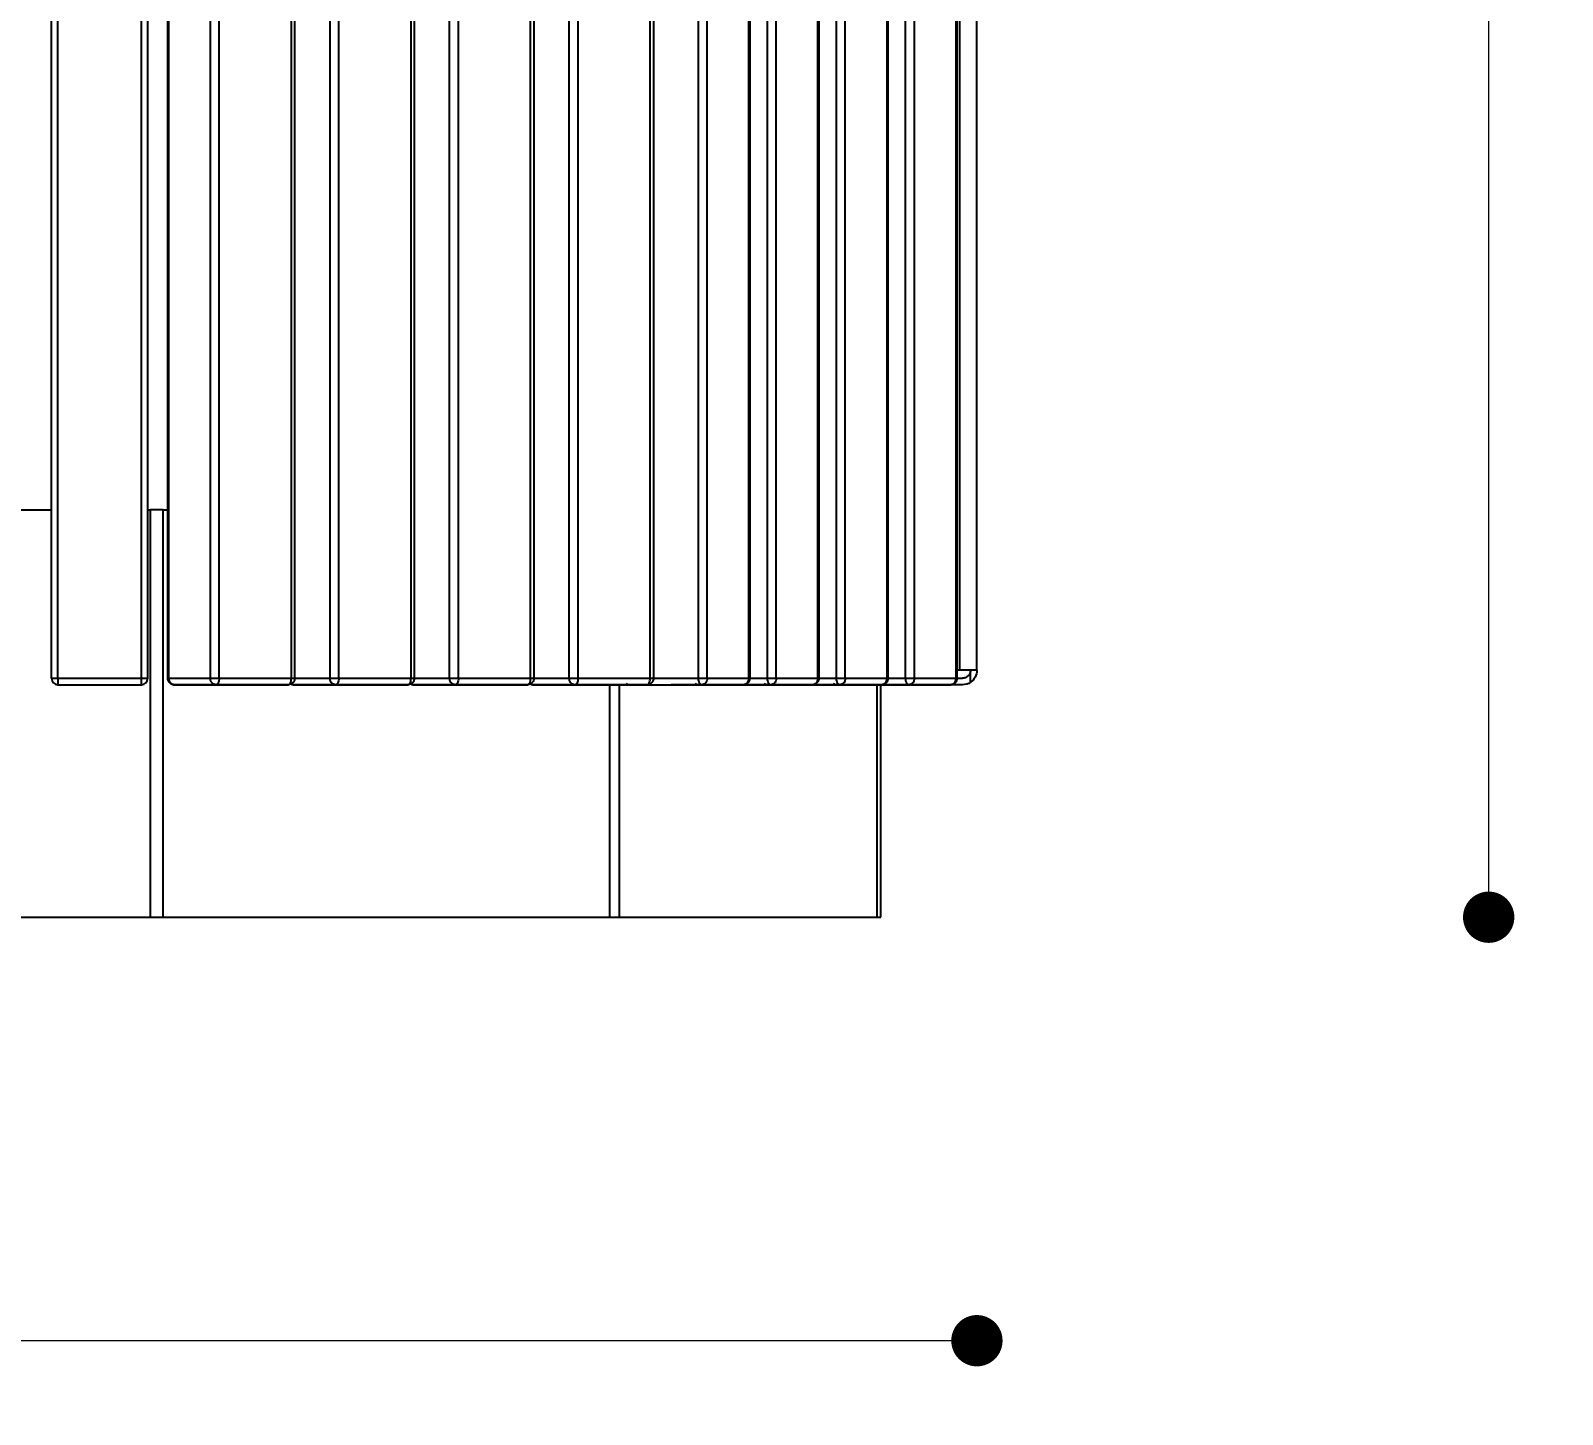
# Model space of a CAD drawing. Header units: millimetres. Extents: x 10366 to 13995, y 24552 to 29685.
# Drawn here: x 11172.3 to 11649.8, y 26100 to 26531.5 of the extents above; entities that cross this region are included whole.
import ezdxf

# ---------------------------------------------------------------- set-up
doc = ezdxf.new("R2010")
doc.units = ezdxf.units.MM
doc.header["$LTSCALE"] = 3
doc.layers.add('Default', color=7, linetype='Continuous')
doc.styles.get("Standard").update_dxf_attribs({"font": 'arial.ttf'})
doc.dimstyles.new('MATEUSZ', dxfattribs={"dimtxt": 35, "dimasz": 16, "dimexe": 0.18, "dimexo": 0.0625, "dimgap": 0.09, "dimtad": 0, "dimdec": 0, "dimdsep": 46, "dimtxsty": 'Standard', "dimblk": 'DOT', "dimcen": 0.09, "dimse1": 1, "dimse2": 1, "dimadec": 0, "dimazin": 0, "dimtfac": 1, "dimtdec": 0, "dimtofl": 0, "dimtmove": 0, "dimatfit": 3, "dimfxl": 1, "dimtolj": 1, "dimtzin": 0, "dimlwd": 9, "dimlwe": 9, "dimarcsym": 0})

# ---------------------------------------------------------------- blocks, each defined once
blk = doc.blocks.new('_Dot')
at = {"color": 0, "linetype": 'ByBlock', "lineweight": -2}
blk.add_line((-0.5, 0), (-1, 0), dxfattribs=at)
at = {"color": 0, "linetype": 'ByBlock', "const_width": 0.5}
blk.add_lwpolyline([(-0.25, 0, 1), (0.25, 0, 1)], format="xyb", close=True, dxfattribs=at)
blk = doc.blocks.new('*D26')
at = {"color": 0, "lineweight": 9, "transparency": 16777216}
for p, q in [((10807.15, 26122.93), (11090.39, 26122.93)), ((11451.3, 26122.93), (11168.07, 26122.93))]:
    blk.add_line(p, q, dxfattribs=at)
at = {"layer": 'Defpoints', "color": 0, "transparency": 16777216}
for p in [(10791.15, 26331.99), (11467.3, 26331.99), (11467.3, 26122.93)]:
    blk.add_point(p, dxfattribs=at)
at = {"color": 0, "lineweight": 9, "transparency": 16777216, "xscale": 16, "yscale": 16, "zscale": 16, "rotation": 180}
blk.add_blockref('_Dot', (10791.15, 26122.93), dxfattribs=at)
at = {"color": 0, "lineweight": 9, "transparency": 16777216, "xscale": 16, "yscale": 16, "zscale": 16}
blk.add_blockref('_Dot', (11467.3, 26122.93), dxfattribs=at)
at = {"color": 0, "transparency": 16777216, "insert": (11129.23, 26122.93), "char_height": 35, "attachment_point": 5}
blk.add_mtext('\\A1;676', dxfattribs=at)
blk = doc.blocks.new('*D27')
at = {"color": 0, "lineweight": 9, "transparency": 16777216}
for p, q in [((11626.85, 26938.99), (11626.85, 26643.54)), ((11626.85, 26270.99), (11626.85, 26566.43))]:
    blk.add_line(p, q, dxfattribs=at)
at = {"layer": 'Defpoints', "color": 0, "transparency": 16777216}
for p in [(11467.3, 26954.99), (11626.85, 26954.99), (11437.3, 26254.99)]:
    blk.add_point(p, dxfattribs=at)
at = {"color": 0, "lineweight": 9, "transparency": 16777216, "xscale": 16, "yscale": 16, "zscale": 16}
for p, rotation in [((11626.85, 26954.99), 90), ((11626.85, 26254.99), 270)]:
    blk.add_blockref('_Dot', p, dxfattribs=dict(at, rotation=rotation))
at = {"color": 0, "transparency": 16777216, "insert": (11626.85, 26604.99), "char_height": 35, "attachment_point": 5, "rotation": 90}
blk.add_mtext('\\A1;700', dxfattribs=at)

msp = doc.modelspace()

# ---------------------------------------------------------------- linework, layer by layer
at = {"layer": 'Default'}
for p, q in [((11178.81, 26329.5), (11178.81, 26949.99)), ((11180.81, 26329.5), (11180.81, 26949.99)), ((11206.81, 26329.5), (11206.81, 26949.99)), ((11208.81, 26329.5), (11208.81, 26949.99)), ((11215.07, 26329.5), (11215.07, 26949.99)), ((11215.34, 26329.5), (11215.34, 26949.99)), ((11228.34, 26329.5), (11228.34, 26949.99)), ((11231.07, 26329.5), (11231.07, 26949.99)), ((11253.59, 26329.5), (11253.59, 26949.99)), ((11254.59, 26949.99), (11254.59, 26329.5)), ((11265.63, 26329.5), (11265.63, 26949.99)), ((11268.36, 26329.5), (11268.36, 26949.99)), ((11290.88, 26329.5), (11290.88, 26949.99)), ((11291.88, 26949.99), (11291.88, 26329.5)), ((11302.92, 26329.5), (11302.92, 26949.99)), ((11305.65, 26329.5), (11305.65, 26949.99)), ((11328.17, 26329.5), (11328.17, 26949.99)), ((11329.17, 26949.99), (11329.17, 26329.5)), ((11340.21, 26329.5), (11340.21, 26949.99)), ((11342.94, 26329.5), (11342.94, 26949.99)), ((11365.46, 26329.5), (11365.46, 26949.99)), ((11366.46, 26949.99), (11366.46, 26329.5)), ((11380.48, 26329.5), (11380.48, 26949.99)), ((11383.21, 26329.5), (11383.21, 26949.99)), ((11396.21, 26329.5), (11396.21, 26949.99)), ((11396.48, 26949.99), (11396.48, 26329.5)), ((11402.01, 26329.5), (11402.01, 26949.99)), ((11404.74, 26329.5), (11404.74, 26949.99)), ((11417.74, 26329.5), (11417.74, 26949.99)), ((11418.01, 26949.99), (11418.01, 26329.5)), ((11423.54, 26329.5), (11423.54, 26949.99)), ((11426.27, 26329.5), (11426.27, 26949.99)), ((11439.27, 26329.5), (11439.27, 26949.99)), ((11439.54, 26949.99), (11439.54, 26329.5)), ((11445.07, 26329.5), (11445.07, 26949.99)), ((11447.8, 26329.5), (11447.8, 26949.99)), ((11460.8, 26329.5), (11460.8, 26949.99)), ((11461.07, 26949.99), (11461.07, 26329.5)), ((11461.97, 26331.99), (11461.97, 26947.5)), ((11467.3, 26331.99), (11467.3, 26947.5)), ((11165.76, 26381.99), (11178.81, 26381.99)), ((11208.81, 26381.99), (11209.63, 26381.99)), ((11209.63, 26254.99), (11209.63, 26381.99)), ((11213.64, 26381.99), (11215.34, 26381.99)), ((11213.64, 26254.99), (11213.64, 26381.99)), ((11461.97, 26331.99), (11460.8, 26331.99)), ((11465.3, 26328.25), (11465.3, 26331.99)), ((11180.81, 26329.5), (11206.81, 26329.5)), ((11180.81, 26327.5), (11206.81, 26327.5)), ((11215.34, 26329.5), (11228.34, 26329.5)), ((11239.59, 26327.5), (11217.07, 26327.5)), ((11217.07, 26327.5), (11230.07, 26327.5)), ((11230.07, 26327.5), (11252.59, 26327.5)), ((11231.07, 26329.5), (11253.59, 26329.5)), ((11252.59, 26327.5), (11239.59, 26327.5)), ((11276.88, 26327.5), (11254.36, 26327.5)), ((11254.36, 26327.5), (11267.36, 26327.5)), ((11254.47, 26329.5), (11265.63, 26329.5)), ((11267.36, 26327.5), (11289.88, 26327.5)), ((11268.36, 26329.5), (11290.88, 26329.5)), ((11289.88, 26327.5), (11276.88, 26327.5)), ((11314.17, 26327.5), (11291.65, 26327.5)), ((11291.65, 26327.5), (11304.65, 26327.5)), ((11291.68, 26329.5), (11302.92, 26329.5)), ((11304.65, 26327.5), (11327.17, 26327.5)), ((11305.65, 26329.5), (11328.17, 26329.5)), ((11327.17, 26327.5), (11314.17, 26327.5)), ((11351.46, 26327.5), (11328.94, 26327.5)), ((11328.94, 26327.5), (11341.94, 26327.5)), ((11329.11, 26329.5), (11340.21, 26329.5)), ((11341.94, 26327.5), (11364.46, 26327.5)), ((11342.94, 26329.5), (11365.46, 26329.5)), ((11364.46, 26327.5), (11351.46, 26327.5)), ((11352.89, 26254.99), (11352.89, 26327.5)), ((11355.83, 26254.99), (11355.83, 26327.5)), ((11358.97, 26327.5), (11381.48, 26327.5)), ((11366.33, 26329.5), (11380.48, 26329.5)), ((11394.48, 26327.5), (11371.97, 26327.5)), ((11380.49, 26327.5), (11403.01, 26327.5)), ((11381.48, 26327.5), (11394.48, 26327.5)), ((11383.21, 26329.5), (11396.21, 26329.5)), ((11416.01, 26327.5), (11393.49, 26327.5)), ((11396.21, 26329.5), (11402.01, 26329.5)), ((11402.02, 26327.5), (11424.54, 26327.5)), ((11403.01, 26327.5), (11416.01, 26327.5)), ((11404.74, 26329.5), (11417.74, 26329.5)), ((11437.54, 26327.5), (11415.02, 26327.5)), ((11417.74, 26329.5), (11423.54, 26329.5)), ((11423.55, 26327.5), (11446.07, 26327.5)), ((11424.54, 26327.5), (11437.54, 26327.5)), ((11426.27, 26329.5), (11439.27, 26329.5)), ((11436.23, 26254.99), (11436.23, 26327.5)), ((11459.07, 26327.5), (11436.55, 26327.5)), ((11437.3, 26254.99), (11437.3, 26327.5)), ((11439.27, 26329.5), (11445.07, 26329.5)), ((11462.81, 26327.5), (11439.6, 26327.5)), ((11446.07, 26327.5), (11459.07, 26327.5)), ((11447.8, 26329.5), (11460.8, 26329.5)), ((11461.04, 26329.5), (11462.81, 26329.5)), ((11048.83, 26254.99), (11209.63, 26254.99)), ((11213.64, 26254.99), (11352.89, 26254.99)), ((11355.83, 26254.99), (11436.23, 26254.99))]:
    msp.add_line(p, q, dxfattribs=at)
for points in [[(11213.64, 26381.99, 0), (11209.63, 26381.99, 0)], [(11467.3, 26331.99, 0), (11467.3, 26331.99, 0), (11467.3, 26331.99, 0), (11467.3, 26331.99, 0), (11467.3, 26331.99, 0), (11467.3, 26331.99, 0), (11467.3, 26331.99, 0), (11467.3, 26331.99, 0), (11467.3, 26331.99, 0), (11467.3, 26331.99, 0), (11467.3, 26331.99, 0), (11467.3, 26331.99, 0), (11467.3, 26331.99, 0), (11467.3, 26331.99, 0), (11467.3, 26331.99, 0), (11467.29, 26331.99, 0), (11467.26, 26331.99, 0), (11467.12, 26331.99, 0), (11465.72, 26331.99, 0), (11461.97, 26331.99, 0)], [(11465.3, 26331.99, 0), (11465.29, 26331.74, 0), (11465.25, 26331.5, 0), (11465.19, 26331.26, 0), (11465.11, 26331.03, 0), (11465, 26330.8, 0), (11464.88, 26330.59, 0), (11464.73, 26330.4, 0), (11464.56, 26330.22, 0), (11464.38, 26330.05, 0), (11464.19, 26329.91, 0), (11463.98, 26329.79, 0), (11463.76, 26329.68, 0), (11463.53, 26329.6, 0), (11463.29, 26329.54, 0), (11463.05, 26329.51, 0), (11462.81, 26329.5, 0)], [(11467.3, 26331.99, 0), (11467.27, 26331.43, 0), (11467.17, 26330.89, 0), (11467, 26330.36, 0), (11466.77, 26329.86, 0), (11466.48, 26329.39, 0), (11466.13, 26328.96, 0), (11465.74, 26328.58, 0), (11465.3, 26328.25, 0)], [(11178.81, 26329.5, 0), (11178.81, 26329.5, 0), (11178.81, 26329.5, 0), (11178.81, 26329.5, 0), (11178.81, 26329.5, 0), (11178.81, 26329.5, 0), (11178.81, 26329.5, 0), (11178.81, 26329.5, 0), (11178.81, 26329.5, 0), (11178.81, 26329.5, 0), (11178.81, 26329.5, 0), (11178.82, 26329.5, 0), (11178.82, 26329.5, 0), (11178.83, 26329.5, 0), (11178.87, 26329.5, 0), (11179.06, 26329.5, 0), (11180.81, 26329.5, 0)], [(11180.81, 26329.5, 0), (11180.81, 26327.5, 0)], [(11206.81, 26329.5, 0), (11208.81, 26329.5, 0)], [(11206.81, 26327.5, 0), (11206.81, 26327.5, 0), (11206.81, 26327.5, 0), (11206.81, 26327.5, 0), (11206.81, 26327.5, 0), (11206.81, 26327.5, 0), (11206.81, 26327.5, 0), (11206.81, 26327.5, 0), (11206.81, 26327.5, 0), (11206.81, 26327.5, 0), (11206.81, 26327.5, 0), (11206.81, 26327.5, 0), (11206.81, 26327.5, 0), (11206.81, 26327.5, 0), (11206.81, 26327.51, 0), (11206.81, 26327.55, 0), (11206.81, 26327.74, 0), (11206.81, 26329.5, 0)], [(11217.07, 26327.5, 0), (11216.88, 26327.5, 0), (11216.69, 26327.53, 0), (11216.5, 26327.58, 0), (11216.32, 26327.64, 0), (11216.15, 26327.72, 0), (11215.99, 26327.82, 0), (11215.83, 26327.93, 0), (11215.68, 26328.06, 0), (11215.55, 26328.2, 0), (11215.43, 26328.36, 0), (11215.32, 26328.53, 0), (11215.23, 26328.71, 0), (11215.16, 26328.9, 0), (11215.11, 26329.1, 0), (11215.08, 26329.29, 0), (11215.07, 26329.5, 0)], [(11215.34, 26329.5, 0), (11215.37, 26329.13, 0), (11215.46, 26328.76, 0), (11215.53, 26328.58, 0), (11215.62, 26328.4, 0), (11215.73, 26328.23, 0), (11215.85, 26328.08, 0), (11215.98, 26327.94, 0), (11216.12, 26327.82, 0), (11216.28, 26327.72, 0), (11216.43, 26327.64, 0), (11216.6, 26327.57, 0), (11216.76, 26327.53, 0), (11216.92, 26327.5, 0), (11217.07, 26327.5, 0)], [(11230.07, 26327.5, 0), (11229.92, 26327.5, 0), (11229.76, 26327.53, 0), (11229.6, 26327.57, 0), (11229.43, 26327.64, 0), (11229.28, 26327.72, 0), (11229.12, 26327.82, 0), (11228.98, 26327.94, 0), (11228.85, 26328.08, 0), (11228.73, 26328.23, 0), (11228.62, 26328.4, 0), (11228.53, 26328.58, 0), (11228.46, 26328.76, 0), (11228.41, 26328.95, 0), (11228.37, 26329.13, 0), (11228.34, 26329.5, 0)], [(11228.34, 26329.5, 0), (11231.07, 26329.5, 0)], [(11231.07, 26329.5, 0), (11231.06, 26329.13, 0), (11231, 26328.76, 0), (11230.91, 26328.4, 0), (11230.78, 26328.08, 0), (11230.7, 26327.94, 0), (11230.62, 26327.82, 0), (11230.53, 26327.72, 0), (11230.44, 26327.64, 0), (11230.35, 26327.57, 0), (11230.25, 26327.53, 0), (11230.21, 26327.51, 0), (11230.16, 26327.5, 0), (11230.12, 26327.5, 0), (11230.07, 26327.5, 0)], [(11252.59, 26327.5, 0), (11252.63, 26327.5, 0), (11252.68, 26327.5, 0), (11252.72, 26327.51, 0), (11252.82, 26327.55, 0), (11252.91, 26327.6, 0), (11253, 26327.67, 0), (11253.09, 26327.77, 0), (11253.18, 26327.88, 0), (11253.26, 26328.01, 0), (11253.4, 26328.32, 0), (11253.5, 26328.67, 0), (11253.56, 26329.04, 0), (11253.59, 26329.5, 0)], [(11254.59, 26329.5, 0), (11254.58, 26329.29, 0), (11254.55, 26329.1, 0), (11254.5, 26328.9, 0), (11254.43, 26328.71, 0), (11254.34, 26328.53, 0), (11254.23, 26328.36, 0), (11254.11, 26328.2, 0), (11253.98, 26328.06, 0), (11253.83, 26327.93, 0), (11253.68, 26327.82, 0), (11253.51, 26327.72, 0), (11253.34, 26327.64, 0), (11253.16, 26327.58, 0), (11252.97, 26327.53, 0), (11252.78, 26327.5, 0), (11252.59, 26327.5, 0)], [(11253.38, 26327.71, 0), (11253.18, 26327.62, 0), (11252.98, 26327.55, 0), (11252.78, 26327.51, 0), (11252.59, 26327.5, 0)], [(11254.36, 26327.5, 0), (11254.04, 26327.52, 0), (11253.74, 26327.59, 0), (11253.45, 26327.71, 0), (11253.18, 26327.88, 0)], [(11253.24, 26327.97, 0), (11253.37, 26327.86, 0), (11253.5, 26327.76, 0), (11253.64, 26327.68, 0), (11253.79, 26327.61, 0), (11253.93, 26327.56, 0), (11254.08, 26327.52, 0), (11254.22, 26327.5, 0), (11254.36, 26327.5, 0)], [(11253.59, 26329.5, 0), (11254.52, 26329.5, 0), (11254.59, 26329.5, 0), (11254.59, 26329.5, 0), (11254.59, 26329.5, 0), (11254.59, 26329.5, 0), (11254.59, 26329.5, 0), (11254.59, 26329.5, 0), (11254.59, 26329.5, 0), (11254.59, 26329.5, 0), (11254.59, 26329.5, 0), (11254.59, 26329.5, 0), (11254.59, 26329.5, 0), (11254.59, 26329.5, 0), (11254.59, 26329.5, 0), (11254.59, 26329.5, 0), (11254.59, 26329.5, 0), (11254.59, 26329.5, 0), (11254.59, 26329.5, 0), (11254.59, 26329.5, 0), (11254.59, 26329.5, 0), (11254.58, 26329.5, 0), (11254.57, 26329.5, 0), (11254.52, 26329.5, 0), (11254.32, 26329.5, 0)], [(11267.36, 26327.5, 0), (11267.21, 26327.5, 0), (11267.05, 26327.53, 0), (11266.88, 26327.57, 0), (11266.72, 26327.64, 0), (11266.57, 26327.72, 0), (11266.41, 26327.82, 0), (11266.27, 26327.94, 0), (11266.14, 26328.08, 0), (11266.02, 26328.23, 0), (11265.91, 26328.4, 0), (11265.82, 26328.58, 0), (11265.75, 26328.76, 0), (11265.7, 26328.95, 0), (11265.66, 26329.13, 0), (11265.63, 26329.5, 0)], [(11265.63, 26329.5, 0), (11268.36, 26329.5, 0)], [(11268.36, 26329.5, 0), (11268.34, 26329.13, 0), (11268.29, 26328.76, 0), (11268.2, 26328.4, 0), (11268.07, 26328.08, 0), (11267.99, 26327.94, 0), (11267.91, 26327.82, 0), (11267.82, 26327.72, 0), (11267.73, 26327.64, 0), (11267.64, 26327.57, 0), (11267.54, 26327.53, 0), (11267.5, 26327.51, 0), (11267.45, 26327.5, 0), (11267.41, 26327.5, 0), (11267.36, 26327.5, 0)], [(11289.88, 26327.5, 0), (11289.92, 26327.5, 0), (11289.97, 26327.5, 0), (11290.01, 26327.51, 0), (11290.11, 26327.55, 0), (11290.2, 26327.6, 0), (11290.29, 26327.67, 0), (11290.38, 26327.77, 0), (11290.47, 26327.88, 0), (11290.55, 26328.01, 0), (11290.69, 26328.32, 0), (11290.79, 26328.67, 0), (11290.85, 26329.04, 0), (11290.88, 26329.5, 0)], [(11291.88, 26329.5, 0), (11291.87, 26329.29, 0), (11291.84, 26329.1, 0), (11291.79, 26328.9, 0), (11291.72, 26328.71, 0), (11291.63, 26328.53, 0), (11291.52, 26328.36, 0), (11291.4, 26328.2, 0), (11291.27, 26328.06, 0), (11291.12, 26327.93, 0), (11290.96, 26327.82, 0), (11290.8, 26327.72, 0), (11290.63, 26327.64, 0), (11290.45, 26327.58, 0), (11290.26, 26327.53, 0), (11290.07, 26327.5, 0), (11289.88, 26327.5, 0)], [(11290.61, 26327.68, 0), (11290.43, 26327.6, 0), (11290.24, 26327.54, 0), (11290.06, 26327.51, 0), (11289.88, 26327.5, 0)], [(11291.65, 26327.5, 0), (11291.33, 26327.52, 0), (11291.03, 26327.59, 0), (11290.74, 26327.71, 0), (11290.47, 26327.88, 0)], [(11290.53, 26327.97, 0), (11290.65, 26327.86, 0), (11290.79, 26327.76, 0), (11290.93, 26327.68, 0), (11291.07, 26327.61, 0), (11291.22, 26327.56, 0), (11291.37, 26327.52, 0), (11291.51, 26327.5, 0), (11291.65, 26327.5, 0)], [(11290.88, 26329.5, 0), (11291.81, 26329.5, 0), (11291.87, 26329.5, 0), (11291.88, 26329.5, 0), (11291.88, 26329.5, 0), (11291.88, 26329.5, 0), (11291.88, 26329.5, 0), (11291.88, 26329.5, 0), (11291.88, 26329.5, 0), (11291.88, 26329.5, 0), (11291.88, 26329.5, 0), (11291.88, 26329.5, 0), (11291.88, 26329.5, 0), (11291.88, 26329.5, 0), (11291.88, 26329.5, 0), (11291.88, 26329.5, 0), (11291.88, 26329.5, 0), (11291.88, 26329.5, 0), (11291.88, 26329.5, 0), (11291.88, 26329.5, 0), (11291.88, 26329.5, 0), (11291.87, 26329.5, 0), (11291.86, 26329.5, 0), (11291.81, 26329.5, 0), (11291.61, 26329.5, 0)], [(11304.65, 26327.5, 0), (11304.49, 26327.5, 0), (11304.34, 26327.53, 0), (11304.17, 26327.57, 0), (11304.01, 26327.64, 0), (11303.86, 26327.72, 0), (11303.7, 26327.82, 0), (11303.56, 26327.94, 0), (11303.43, 26328.08, 0), (11303.31, 26328.23, 0), (11303.2, 26328.4, 0), (11303.11, 26328.58, 0), (11303.04, 26328.76, 0), (11302.99, 26328.95, 0), (11302.95, 26329.13, 0), (11302.92, 26329.5, 0)], [(11302.92, 26329.5, 0), (11305.65, 26329.5, 0)], [(11305.65, 26329.5, 0), (11305.63, 26329.13, 0), (11305.58, 26328.76, 0), (11305.49, 26328.4, 0), (11305.36, 26328.08, 0), (11305.28, 26327.94, 0), (11305.2, 26327.82, 0), (11305.11, 26327.72, 0), (11305.02, 26327.64, 0), (11304.93, 26327.57, 0), (11304.83, 26327.53, 0), (11304.79, 26327.51, 0), (11304.74, 26327.5, 0), (11304.7, 26327.5, 0), (11304.65, 26327.5, 0)], [(11327.17, 26327.5, 0), (11327.21, 26327.5, 0), (11327.26, 26327.5, 0), (11327.3, 26327.51, 0), (11327.4, 26327.55, 0), (11327.49, 26327.6, 0), (11327.58, 26327.67, 0), (11327.67, 26327.77, 0), (11327.76, 26327.88, 0), (11327.84, 26328.01, 0), (11327.98, 26328.32, 0), (11328.08, 26328.67, 0), (11328.14, 26329.04, 0), (11328.17, 26329.5, 0)], [(11329.17, 26329.5, 0), (11329.16, 26329.29, 0), (11329.13, 26329.1, 0), (11329.08, 26328.9, 0), (11329.01, 26328.71, 0), (11328.92, 26328.53, 0), (11328.81, 26328.36, 0), (11328.69, 26328.2, 0), (11328.56, 26328.06, 0), (11328.41, 26327.93, 0), (11328.25, 26327.82, 0), (11328.09, 26327.72, 0), (11327.92, 26327.64, 0), (11327.74, 26327.58, 0), (11327.55, 26327.53, 0), (11327.36, 26327.5, 0), (11327.17, 26327.5, 0)], [(11328.94, 26327.5, 0), (11328.62, 26327.52, 0), (11328.32, 26327.59, 0), (11328.03, 26327.71, 0), (11327.76, 26327.88, 0)], [(11327.82, 26327.97, 0), (11327.94, 26327.86, 0), (11328.08, 26327.76, 0), (11328.22, 26327.68, 0), (11328.36, 26327.61, 0), (11328.51, 26327.56, 0), (11328.66, 26327.52, 0), (11328.8, 26327.5, 0), (11328.94, 26327.5, 0)], [(11328.17, 26329.5, 0), (11329.1, 26329.5, 0), (11329.16, 26329.5, 0), (11329.17, 26329.5, 0), (11329.17, 26329.5, 0), (11329.17, 26329.5, 0), (11329.17, 26329.5, 0), (11329.17, 26329.5, 0), (11329.17, 26329.5, 0), (11329.17, 26329.5, 0), (11329.17, 26329.5, 0), (11329.17, 26329.5, 0), (11329.17, 26329.5, 0), (11329.17, 26329.5, 0), (11329.17, 26329.5, 0), (11329.17, 26329.5, 0), (11329.17, 26329.5, 0), (11329.17, 26329.5, 0), (11329.17, 26329.5, 0), (11329.17, 26329.5, 0), (11329.17, 26329.5, 0), (11329.16, 26329.5, 0), (11329.15, 26329.5, 0), (11329.1, 26329.5, 0), (11328.9, 26329.5, 0)], [(11341.94, 26327.5, 0), (11341.78, 26327.5, 0), (11341.62, 26327.53, 0), (11341.46, 26327.57, 0), (11341.3, 26327.64, 0), (11341.14, 26327.72, 0), (11340.99, 26327.82, 0), (11340.85, 26327.94, 0), (11340.72, 26328.08, 0), (11340.6, 26328.23, 0), (11340.49, 26328.4, 0), (11340.4, 26328.58, 0), (11340.33, 26328.76, 0), (11340.27, 26328.95, 0), (11340.24, 26329.13, 0), (11340.21, 26329.5, 0)], [(11340.21, 26329.5, 0), (11342.94, 26329.5, 0)], [(11342.94, 26329.5, 0), (11342.92, 26329.13, 0), (11342.87, 26328.76, 0), (11342.78, 26328.4, 0), (11342.65, 26328.08, 0), (11342.57, 26327.94, 0), (11342.49, 26327.82, 0), (11342.4, 26327.72, 0), (11342.31, 26327.64, 0), (11342.22, 26327.57, 0), (11342.12, 26327.53, 0), (11342.08, 26327.51, 0), (11342.03, 26327.5, 0), (11341.98, 26327.5, 0), (11341.94, 26327.5, 0)], [(11358.97, 26327.5, 0), (11358.69, 26327.51, 0), (11358.42, 26327.57, 0), (11358.17, 26327.66, 0), (11357.93, 26327.79, 0)], [(11364.46, 26327.5, 0), (11364.5, 26327.5, 0), (11364.55, 26327.5, 0), (11364.59, 26327.51, 0), (11364.69, 26327.55, 0), (11364.78, 26327.6, 0), (11364.87, 26327.67, 0), (11364.96, 26327.77, 0), (11365.05, 26327.88, 0), (11365.13, 26328.01, 0), (11365.26, 26328.32, 0), (11365.37, 26328.67, 0), (11365.43, 26329.04, 0), (11365.46, 26329.5, 0)], [(11366.46, 26329.5, 0), (11366.45, 26329.29, 0), (11366.42, 26329.1, 0), (11366.37, 26328.9, 0), (11366.3, 26328.71, 0), (11366.21, 26328.53, 0), (11366.1, 26328.36, 0), (11365.98, 26328.2, 0), (11365.85, 26328.06, 0), (11365.7, 26327.93, 0), (11365.54, 26327.82, 0), (11365.38, 26327.72, 0), (11365.21, 26327.64, 0), (11365.03, 26327.58, 0), (11364.84, 26327.53, 0), (11364.65, 26327.5, 0), (11364.46, 26327.5, 0)], [(11365.24, 26327.71, 0), (11365.04, 26327.61, 0), (11364.85, 26327.55, 0), (11364.65, 26327.51, 0), (11364.46, 26327.5, 0)], [(11365.46, 26329.5, 0), (11366.39, 26329.5, 0), (11366.45, 26329.5, 0), (11366.46, 26329.5, 0), (11366.46, 26329.5, 0), (11366.46, 26329.5, 0), (11366.46, 26329.5, 0), (11366.46, 26329.5, 0), (11366.46, 26329.5, 0), (11366.46, 26329.5, 0), (11366.46, 26329.5, 0), (11366.46, 26329.5, 0), (11366.46, 26329.5, 0), (11366.46, 26329.5, 0), (11366.46, 26329.5, 0), (11366.46, 26329.5, 0), (11366.46, 26329.5, 0), (11366.46, 26329.5, 0), (11366.46, 26329.5, 0), (11366.46, 26329.5, 0), (11366.46, 26329.5, 0), (11366.45, 26329.5, 0), (11366.44, 26329.5, 0), (11366.39, 26329.5, 0), (11366.19, 26329.5, 0)], [(11380.49, 26327.5, 0), (11380.22, 26327.51, 0), (11379.96, 26327.57, 0), (11379.7, 26327.66, 0), (11379.46, 26327.78, 0)], [(11381.48, 26327.5, 0), (11381.44, 26327.5, 0), (11381.39, 26327.5, 0), (11381.35, 26327.51, 0), (11381.25, 26327.55, 0), (11381.16, 26327.6, 0), (11381.07, 26327.67, 0), (11380.98, 26327.77, 0), (11380.89, 26327.88, 0), (11380.81, 26328.01, 0), (11380.67, 26328.32, 0), (11380.57, 26328.67, 0), (11380.51, 26329.04, 0), (11380.48, 26329.5, 0)], [(11380.48, 26329.5, 0), (11383.21, 26329.5, 0)], [(11383.21, 26329.5, 0), (11383.19, 26329.13, 0), (11383.09, 26328.76, 0), (11383.02, 26328.58, 0), (11382.93, 26328.4, 0), (11382.83, 26328.23, 0), (11382.71, 26328.08, 0), (11382.57, 26327.94, 0), (11382.43, 26327.82, 0), (11382.28, 26327.72, 0), (11382.12, 26327.64, 0), (11381.96, 26327.57, 0), (11381.8, 26327.53, 0), (11381.64, 26327.5, 0), (11381.48, 26327.5, 0)], [(11394.48, 26327.5, 0), (11394.64, 26327.5, 0), (11394.8, 26327.53, 0), (11394.96, 26327.57, 0), (11395.12, 26327.64, 0), (11395.28, 26327.72, 0), (11395.43, 26327.82, 0), (11395.57, 26327.94, 0), (11395.71, 26328.08, 0), (11395.83, 26328.23, 0), (11395.93, 26328.4, 0), (11396.02, 26328.58, 0), (11396.09, 26328.76, 0), (11396.15, 26328.95, 0), (11396.19, 26329.13, 0), (11396.21, 26329.5, 0)], [(11396.48, 26329.5, 0), (11396.47, 26329.29, 0), (11396.44, 26329.1, 0), (11396.39, 26328.9, 0), (11396.32, 26328.71, 0), (11396.23, 26328.53, 0), (11396.13, 26328.36, 0), (11396.01, 26328.2, 0), (11395.87, 26328.06, 0), (11395.73, 26327.93, 0), (11395.57, 26327.82, 0), (11395.4, 26327.72, 0), (11395.23, 26327.64, 0), (11395.05, 26327.58, 0), (11394.87, 26327.53, 0), (11394.68, 26327.5, 0), (11394.48, 26327.5, 0)], [(11402.02, 26327.5, 0), (11401.75, 26327.51, 0), (11401.49, 26327.57, 0), (11401.23, 26327.66, 0), (11401, 26327.78, 0)], [(11403.01, 26327.5, 0), (11402.97, 26327.5, 0), (11402.92, 26327.5, 0), (11402.88, 26327.51, 0), (11402.78, 26327.55, 0), (11402.69, 26327.6, 0), (11402.6, 26327.67, 0), (11402.51, 26327.77, 0), (11402.42, 26327.88, 0), (11402.34, 26328.01, 0), (11402.2, 26328.32, 0), (11402.1, 26328.67, 0), (11402.04, 26329.04, 0), (11402.01, 26329.5, 0)], [(11402.01, 26329.5, 0), (11404.74, 26329.5, 0)], [(11404.74, 26329.5, 0), (11404.71, 26329.13, 0), (11404.62, 26328.76, 0), (11404.55, 26328.58, 0), (11404.46, 26328.4, 0), (11404.36, 26328.23, 0), (11404.24, 26328.08, 0), (11404.1, 26327.94, 0), (11403.96, 26327.82, 0), (11403.81, 26327.72, 0), (11403.65, 26327.64, 0), (11403.49, 26327.57, 0), (11403.33, 26327.53, 0), (11403.17, 26327.5, 0), (11403.01, 26327.5, 0)], [(11416.01, 26327.5, 0), (11416.17, 26327.5, 0), (11416.33, 26327.53, 0), (11416.49, 26327.57, 0), (11416.65, 26327.64, 0), (11416.81, 26327.72, 0), (11416.96, 26327.82, 0), (11417.1, 26327.94, 0), (11417.24, 26328.08, 0), (11417.36, 26328.23, 0), (11417.46, 26328.4, 0), (11417.55, 26328.58, 0), (11417.62, 26328.76, 0), (11417.68, 26328.95, 0), (11417.71, 26329.13, 0), (11417.74, 26329.5, 0)], [(11418.01, 26329.5, 0), (11418, 26329.29, 0), (11417.97, 26329.1, 0), (11417.92, 26328.9, 0), (11417.85, 26328.71, 0), (11417.76, 26328.53, 0), (11417.66, 26328.36, 0), (11417.54, 26328.2, 0), (11417.4, 26328.06, 0), (11417.26, 26327.93, 0), (11417.1, 26327.82, 0), (11416.93, 26327.72, 0), (11416.76, 26327.64, 0), (11416.58, 26327.58, 0), (11416.39, 26327.53, 0), (11416.2, 26327.5, 0), (11416.01, 26327.5, 0)], [(11423.55, 26327.5, 0), (11423.28, 26327.51, 0), (11423.02, 26327.57, 0), (11422.77, 26327.66, 0), (11422.53, 26327.78, 0)], [(11424.54, 26327.5, 0), (11424.5, 26327.5, 0), (11424.45, 26327.5, 0), (11424.4, 26327.51, 0), (11424.31, 26327.55, 0), (11424.22, 26327.6, 0), (11424.13, 26327.67, 0), (11424.04, 26327.77, 0), (11423.95, 26327.88, 0), (11423.87, 26328.01, 0), (11423.73, 26328.32, 0), (11423.63, 26328.67, 0), (11423.57, 26329.04, 0), (11423.54, 26329.5, 0)], [(11423.54, 26329.5, 0), (11426.27, 26329.5, 0)], [(11426.27, 26329.5, 0), (11426.24, 26329.13, 0), (11426.15, 26328.76, 0), (11426.08, 26328.58, 0), (11425.99, 26328.4, 0), (11425.89, 26328.23, 0), (11425.77, 26328.08, 0), (11425.63, 26327.94, 0), (11425.49, 26327.82, 0), (11425.34, 26327.72, 0), (11425.18, 26327.64, 0), (11425.02, 26327.57, 0), (11424.86, 26327.53, 0), (11424.7, 26327.5, 0), (11424.54, 26327.5, 0)], [(11437.54, 26327.5, 0), (11437.7, 26327.5, 0), (11437.86, 26327.53, 0), (11438.02, 26327.57, 0), (11438.18, 26327.64, 0), (11438.34, 26327.72, 0), (11438.49, 26327.82, 0), (11438.63, 26327.94, 0), (11438.77, 26328.08, 0), (11438.89, 26328.23, 0), (11438.99, 26328.4, 0), (11439.08, 26328.58, 0), (11439.15, 26328.76, 0), (11439.21, 26328.95, 0), (11439.24, 26329.13, 0), (11439.27, 26329.5, 0)], [(11439.54, 26329.5, 0), (11439.53, 26329.29, 0), (11439.5, 26329.1, 0), (11439.45, 26328.9, 0), (11439.38, 26328.71, 0), (11439.29, 26328.53, 0), (11439.19, 26328.36, 0), (11439.07, 26328.2, 0), (11438.93, 26328.06, 0), (11438.79, 26327.93, 0), (11438.63, 26327.82, 0), (11438.46, 26327.72, 0), (11438.29, 26327.64, 0), (11438.11, 26327.58, 0), (11437.92, 26327.53, 0), (11437.73, 26327.5, 0), (11437.54, 26327.5, 0)], [(11446.07, 26327.5, 0), (11446.02, 26327.5, 0), (11445.98, 26327.5, 0), (11445.93, 26327.51, 0), (11445.84, 26327.55, 0), (11445.75, 26327.6, 0), (11445.66, 26327.67, 0), (11445.57, 26327.77, 0), (11445.48, 26327.88, 0), (11445.4, 26328.01, 0), (11445.26, 26328.32, 0), (11445.16, 26328.67, 0), (11445.1, 26329.04, 0), (11445.07, 26329.5, 0)], [(11445.07, 26329.5, 0), (11447.8, 26329.5, 0)], [(11447.8, 26329.5, 0), (11447.77, 26329.13, 0), (11447.68, 26328.76, 0), (11447.61, 26328.58, 0), (11447.52, 26328.4, 0), (11447.41, 26328.23, 0), (11447.29, 26328.08, 0), (11447.16, 26327.94, 0), (11447.02, 26327.82, 0), (11446.86, 26327.72, 0), (11446.71, 26327.64, 0), (11446.55, 26327.57, 0), (11446.38, 26327.53, 0), (11446.23, 26327.5, 0), (11446.07, 26327.5, 0)], [(11459.07, 26327.5, 0), (11459.23, 26327.5, 0), (11459.38, 26327.53, 0), (11459.55, 26327.57, 0), (11459.71, 26327.64, 0), (11459.86, 26327.72, 0), (11460.02, 26327.82, 0), (11460.16, 26327.94, 0), (11460.29, 26328.08, 0), (11460.41, 26328.23, 0), (11460.52, 26328.4, 0), (11460.61, 26328.58, 0), (11460.68, 26328.76, 0), (11460.73, 26328.95, 0), (11460.77, 26329.13, 0), (11460.8, 26329.5, 0)], [(11461.07, 26329.5, 0), (11461.06, 26329.29, 0), (11461.03, 26329.1, 0), (11460.98, 26328.9, 0), (11460.91, 26328.71, 0), (11460.82, 26328.53, 0), (11460.72, 26328.36, 0), (11460.6, 26328.2, 0), (11460.46, 26328.06, 0), (11460.31, 26327.93, 0), (11460.16, 26327.82, 0), (11459.99, 26327.72, 0), (11459.82, 26327.64, 0), (11459.64, 26327.58, 0), (11459.45, 26327.53, 0), (11459.26, 26327.5, 0), (11459.07, 26327.5, 0)], [(11465.3, 26328.25, 0), (11464.73, 26327.92, 0), (11464.11, 26327.69, 0), (11463.47, 26327.54, 0), (11462.81, 26327.5, 0)], [(11209.63, 26254.99, 0), (11213.64, 26254.99, 0)], [(11352.89, 26254.99, 0), (11355.83, 26254.99, 0)], [(11436.23, 26254.99, 0), (11437.3, 26254.99, 0)]]:
    msp.add_polyline3d(points, dxfattribs=at)
for centre, start, end in [((11180.81, 26329.5), 180, 270), ((11206.81, 26329.5), 270, 0)]:
    msp.add_arc(centre, 2, start, end, dxfattribs=at)

# ---------------------------------------------------------------- dimensions: what is measured, and where the dimension line sits
dim = msp.add_linear_dim(base=(11626.85, 26954.99), p1=(11437.3, 26254.99), p2=(11467.3, 26954.99), angle=90, dimstyle='MATEUSZ')
dim.commit()
dim.dimension.update_dxf_attribs({"geometry": '*D27', "text_midpoint": (11626.85, 26604.99)})
dim = msp.add_linear_dim(base=(11467.3, 26122.93), p1=(10791.15, 26331.99), p2=(11467.3, 26331.99), dimstyle='MATEUSZ')
dim.commit()
dim.dimension.update_dxf_attribs({"geometry": '*D26', "text_midpoint": (11129.23, 26122.93)})

doc.saveas('drawing.dxf')
